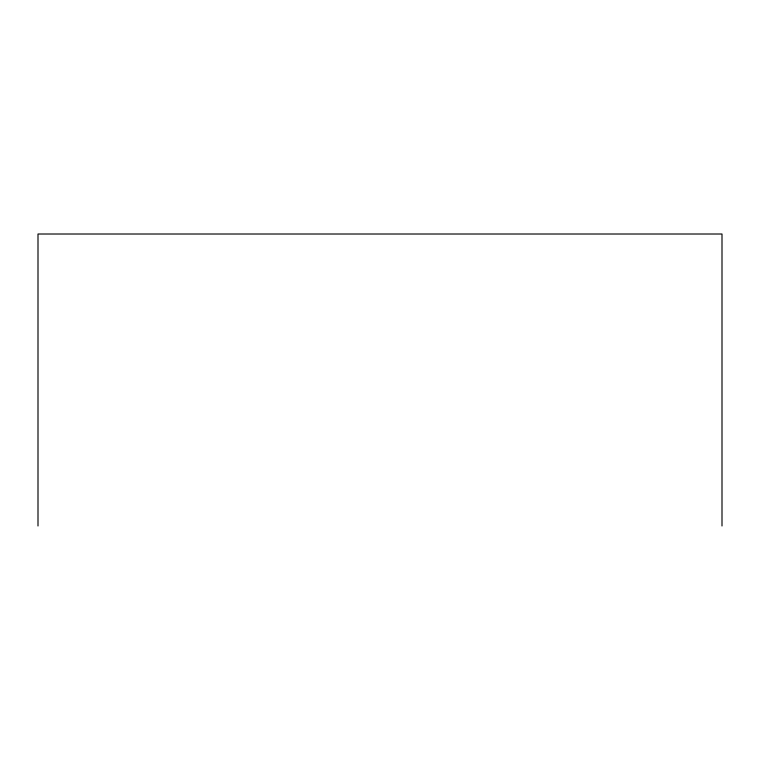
<?xml version="1.0" encoding="UTF-8"?>
<svg xmlns="http://www.w3.org/2000/svg" width="760" height="760" viewBox="0 0 760 760"><rect width="100%" height="100%" fill="white"/><g stroke="black" fill="none" stroke-linecap="round" stroke-linejoin="round"><path stroke-width="1.14" d="M722 525.986L722 234.013L38 234.013L38 525.986"/></g></svg>
